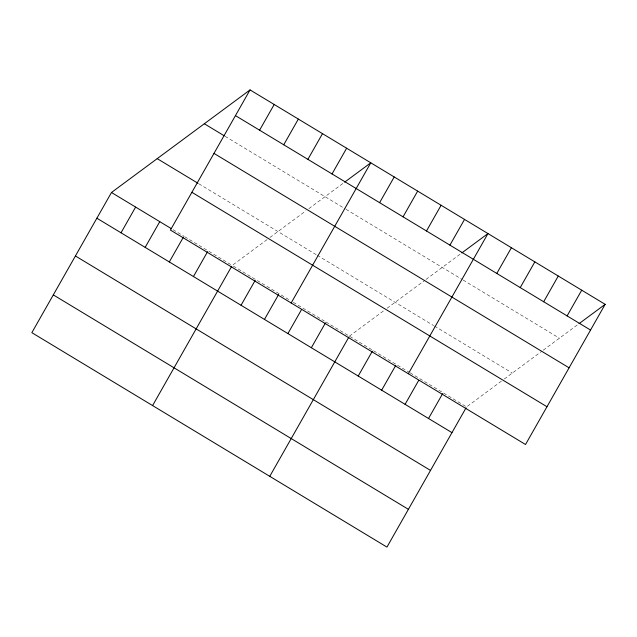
<?xml version="1.0" encoding="UTF-8"?>
<svg xmlns="http://www.w3.org/2000/svg" width="637" height="637" viewBox="0 0 637 637"><rect width="100%" height="100%" fill="white"/><g stroke="black" fill="none" stroke-linecap="round" stroke-linejoin="round"><path stroke-width="0.48" stroke-dasharray="3.19 2.39" d="M267.054 239.608L232.21 265.406L255.644 279.555M269.953 237.458L305.911 210.839M308.857 208.657L343.932 182.692M349.387 336.169L384.23 310.37M387.137 308.22L424.568 280.511M426.042 279.42L461.108 253.454M501.415 381.133L466.571 406.932L409.655 372.557M504.321 378.983L541.753 351.274M543.226 350.183L578.292 324.217M225.14 136.326L345.143 208.801M345.979 209.302L462.327 279.555M463.163 280.065L559.421 338.191M198.84 183.782L316.446 254.8M317.282 255.302L433.622 325.563M434.458 326.064L512.299 373.075M173.089 229.702L183.918 236.239M184.746 236.741L208.06 250.819M208.896 251.328L231.374 264.904M257.316 280.567L289.962 300.282M293.315 302.304L324.281 321M325.953 322.011L372.828 350.318M373.664 350.828L408.819 372.056"/><path stroke-width="0.96" d="M250.054 89.905L170.429 230.068L525.525 444.507L605.15 304.335L250.054 89.905L111.475 192.493L31.85 332.665L386.946 547.095L466.085 407.784M121.014 232.792L135.625 207.081M145.164 247.371L159.768 221.66M169.307 261.958L183.432 237.099M259.593 130.195L274.205 104.484M193.457 276.538L207.574 251.679M283.744 144.782L298.347 119.063M152.585 405.57L231.725 266.258M307.886 159.361L322.497 133.651M241.041 305.266L255.158 280.415M332.036 173.941L346.639 148.23M264.474 319.424L278.592 294.565M291.157 302.981L370.79 162.809L344.657 182.158M287.908 333.573L301.548 309.574M379.612 202.677L394.223 176.959M311.35 347.73L325.467 322.871M403.054 216.827L417.657 191.116M269.762 476.333L348.901 337.021M426.487 230.984L441.099 205.265M358.217 376.029L372.342 351.178M449.921 245.134L464.532 219.423M381.659 390.186L395.776 365.327M408.341 373.744L487.966 233.572L461.833 252.921M405.092 404.336L418.724 380.337M496.796 273.44L511.407 247.721M428.526 418.493L442.651 393.634M520.23 287.59L534.841 261.879M543.672 301.747L558.275 276.028M567.105 315.896L581.716 290.185M579.017 323.684L605.15 304.335M235.451 115.615L590.539 330.046M204.326 123.761L224.304 135.824M213.992 153.39L569.088 367.82M157.204 158.645L198.003 183.281M191.888 192.302L546.976 406.732M111.475 192.493L171.425 228.699M96.872 218.212L451.967 432.642M75.413 255.978L430.508 470.409M53.309 294.899L408.405 509.329"/></g></svg>
